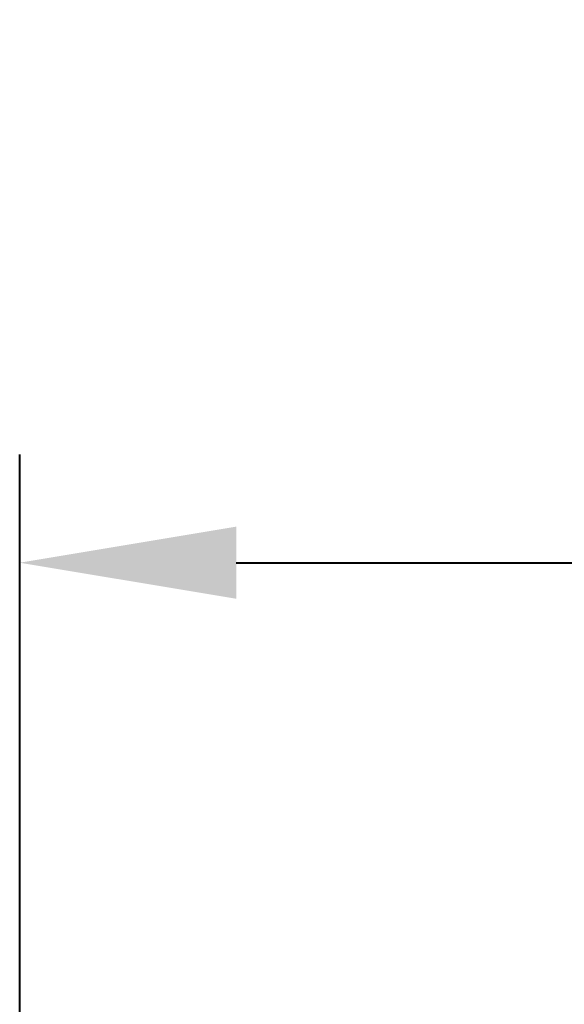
# Model space of a CAD drawing. Header units: inches. Extents: x -1 to 175, y 3 to 130.
# Drawn here: x 56.825 to 59.341, y 69.211 to 73.763 of the extents above; entities that cross this region are included whole.
import ezdxf

# ---------------------------------------------------------------- set-up
doc = ezdxf.new("R2010")
doc.units = ezdxf.units.IN
doc.header["$PDSIZE"] = -1
doc.layers.add('ZANO_W', color=1, linetype='Continuous', lineweight=0)
doc.styles.get("Standard").update_dxf_attribs({"font": 'ARIALUNI.TTF'})
doc.dimstyles.new('amerykanie', dxfattribs={"dimtxt": 50, "dimasz": 50, "dimexe": 0.5, "dimexo": 0.5, "dimgap": 1, "dimtad": 1, "dimdec": 0, "dimzin": 0, "dimlunit": 5, "dimtxsty": 'Standard', "dimcen": 0.09, "dimclrd": 1, "dimclre": 1, "dimclrt": 1, "dimazin": 0, "dimtfac": 1, "dimtdec": 0, "dimtmove": 0, "dimatfit": 3, "dimfxl": 1, "dimtzin": 0, "dimarcsym": 1})

# ---------------------------------------------------------------- blocks, each defined once
blk = doc.blocks.new('*D363')
at = {"layer": 'Defpoints', "color": 0}
for p in [(74.0677, 71.2527), (56.8255, 68.5881), (74.0677, 68.5881)]:
    blk.add_point(p, dxfattribs=at)
at = {"layer": 'ZANO_W', "color": 1, "lineweight": -2}
for p, q in [((56.8255, 69.0881), (56.8255, 71.7527)), ((74.0677, 69.0881), (74.0677, 71.7527)), ((57.8255, 71.2527), (73.0677, 71.2527))]:
    blk.add_line(p, q, dxfattribs=at)
at = {"layer": 'ZANO_W', "color": 1}
for points in [[(57.8255, 71.4194), (57.8255, 71.0861), (56.8255, 71.2527)], [(73.0677, 71.0861), (73.0677, 71.4194), (74.0677, 71.2527)]]:
    blk.add_solid(points, dxfattribs=at)
at = {"layer": 'ZANO_W', "color": 1, "insert": (65.4466, 72.2718), "char_height": 1, "attachment_point": 5}
blk.add_mtext('17 1/4', dxfattribs=at)

msp = doc.modelspace()

# ---------------------------------------------------------------- dimensions: what is measured, and where the dimension line sits
at = {"layer": 'ZANO_W'}
dim = msp.add_linear_dim(base=(74.06774, 71.25272), p1=(56.8255, 68.58815), p2=(74.06774, 68.58815), dimstyle='amerykanie', override={"dimtxt": 1, "dimasz": 1, "dimgap": 0.5, "dimdec": 4, "dimaunit": 1, "dimadec": 1, "dimtdec": 4, "dimtmove": 1, "dimfrac": 2}, dxfattribs=at)
dim.commit()
dim.dimension.update_dxf_attribs({"geometry": '*D363', "text_midpoint": (65.44662, 72.27182)})

doc.saveas('drawing.dxf')
